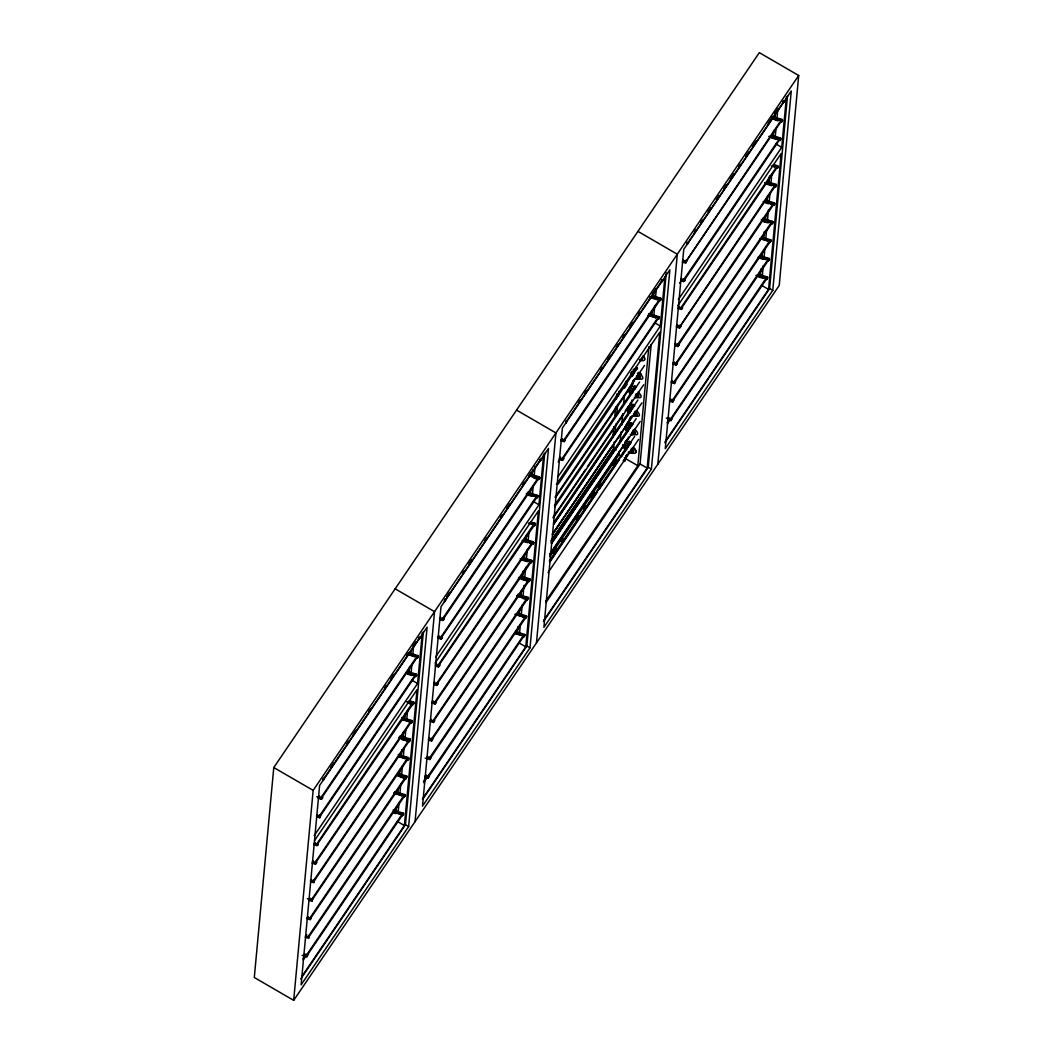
<?xml version="1.0" encoding="UTF-8"?>
<svg xmlns="http://www.w3.org/2000/svg" width="1053" height="1053" viewBox="0 0 1053 1053"><rect width="100%" height="100%" fill="white"/><g stroke="black" fill="none" stroke-linecap="round" stroke-linejoin="round"><path stroke-width="1.5" d="M273.78 767.532L254.299 977.5L293.682 1000.35L779.22 285.468L798.7 75.5L759.318 52.65L273.78 767.532L313.162 790.382L293.682 1000.35M396.112 811.731L396.56 806.835M397.771 793.778L398.231 788.881M399.587 774.205L400.048 769.309M401.259 756.251L401.864 749.723M402.917 738.311L403.523 731.782M404.734 718.725L405.194 713.829M408.985 672.999L409.578 666.523M410.631 655.177L411.091 650.306M398.218 811.613L398.982 803.426M399.89 793.607L400.798 783.774M401.562 775.6L402.47 765.768M403.378 755.949L404.141 747.762M405.05 737.942L405.813 729.755M406.721 719.936L407.629 710.117M411.091 672.854L411.855 664.68M412.763 654.874L413.671 645.055M301.961 976.355L404.391 825.539L417.001 689.676L314.571 840.491M314.215 835.674L417.567 683.502L422.266 632.827M300.724 978.948L405.458 824.723L423.359 631.879M408.617 826.552L427.11 627.18L319.612 785.459L301.119 984.831L408.617 826.552L405.458 824.723M415.066 821.63L434.547 611.661L395.165 588.811M517.497 633.011L518.102 626.482M519.155 615.057L519.761 608.529M520.827 597.117L521.432 590.588M522.643 577.531L523.249 571.002M524.46 557.958L524.763 554.694M526.118 540.005L526.579 535.108M530.37 494.278L530.817 489.421M532.173 474.837L532.621 469.967M519.603 632.892L520.366 624.705M521.274 614.886L522.183 605.054M522.946 596.88L524.012 585.415M524.763 577.228L525.671 567.409M526.434 559.222L527.342 549.403M528.106 541.216L528.869 533.029M532.476 494.133L533.239 485.959M534.147 476.153L535.056 466.334M422.424 798.99L525.776 646.818L538.386 510.955L435.034 663.127M435.6 656.954L538.952 504.782L543.651 454.106M423.016 798.872L526.842 646.002L544.743 453.159M530.001 647.832L548.495 448.46L440.996 606.739L422.503 806.111L530.001 647.832L526.842 646.002M536.451 642.909L555.931 432.941L516.549 410.091M612.912 436.455L613.82 426.649M614.741 416.843L615.65 407.05M616.4 398.876L616.861 393.967M550.811 540.992L613.557 448.604L614.175 442.063M614.926 433.875L615.847 424.056M616.755 414.224L617.663 404.405M618.427 396.218L618.874 391.308M549.877 556.405L618.914 454.738L619.217 451.474M620.125 441.694L621.033 431.901M621.639 425.373L622.705 413.947M623.613 404.168L624.363 396.007M625.271 386.214L625.732 381.318M545.757 601.25L637.815 465.716L648.872 346.608M651.754 315.558L652.202 310.701M653.558 296.117L653.86 292.866M545.954 602.579L640.079 463.991L651.162 344.489M653.86 315.413L654.769 305.607M655.532 297.433L656.282 289.259M543.809 620.27L647.161 468.098L659.77 332.235L556.418 484.406M557.906 476.877L660.336 326.061L664.891 277.018M543.493 621.507L648.227 467.282L666.273 272.806M651.386 469.111L669.879 269.739L562.381 428.018L543.888 627.391L651.386 469.111L648.227 467.282M657.835 464.189L677.316 254.221L637.934 231.37M760.266 275.57L760.871 269.041M761.924 257.616L762.385 252.72M763.741 238.044L764.346 231.515M765.413 220.09L765.86 215.194M767.071 202.15L767.676 195.621M768.887 182.564L769.493 176.035M773.139 136.837L773.731 130.361M774.784 119.015L775.39 112.526M762.214 277.084L763.28 265.619M764.044 257.445L764.807 249.258M765.86 237.794L766.623 229.607M767.532 219.787L768.44 209.968M769.203 201.781L769.967 193.594M770.875 183.775L771.783 173.956M775.245 136.693L776.008 128.519M776.917 118.713L777.825 108.893M665.193 441.549L768.545 289.378L781.155 153.514L677.803 305.686M678.369 299.513L781.721 147.341L786.433 96.665M664.877 442.786L769.625 288.561L787.512 95.718M772.77 290.391L791.264 91.019L683.766 249.298L665.272 448.67L772.77 290.391L769.625 288.561M635.051 388.61L633.537 387.412L634.59 385.78L636.486 387.307M633.327 407.169L631.826 405.945L632.866 404.313L634.801 405.918M629.891 444.195L628.457 442.8L630.194 444.037M320.546 815.878L319.994 814.969L319.888 816.865L319.217 816.312L415.303 674.855L412.171 673.894M308.713 937.367L305.989 935.775L306.634 934.827L305.989 935.775M406.497 777.39L403.786 775.798L403.365 777.088L403.786 775.798M564.974 439.983L564.487 438.996L564.355 440.917L563.71 440.338L659.783 298.881L660.442 299.328L564.316 440.68M527.895 598.63L524.486 597.762M781.826 120.608L778.443 119.805M632.892 375.592L635.907 367.931L637.091 368.695M636.565 369.748L635.328 368.682L636.302 367.26L637.605 368.102M634.735 371.696L636.302 367.26M632.932 380.975L631.3 385.622L631.945 384.674M633.709 379.659L631.589 385.648L555.839 497.187M630.273 386.635L631.313 387.293L630.207 386.333M633.972 379.725L632.024 386.135L630.984 385.477M631.313 387.293L634.893 378.475M631.682 392.69L633.827 387.465M634.59 385.78L632.195 393.269M632.682 391.584L634.327 387.78M629.668 405.616L630.563 404.391M630.313 404.668L632.129 399.956M629.457 412.644L632.471 404.997L633.867 405.958M630.773 410.222L632.866 404.313M629.957 412.96L632.616 406.313M626.838 423.688L627.878 424.346L626.904 423.49L627.549 422.529L628.588 423.188L628.996 422.029L627.851 422.674L630.536 416.791M627.878 424.346L630.931 417.014M627.746 431.177L630.747 423.517L632.05 424.372M631.458 425.386L630.102 424.477L631.142 422.832L633.05 424.359M629.062 428.742L631.142 422.832M624.982 442.128L626.153 442.879L627.285 440.562M626.627 441.51L627.733 438.417M626.153 442.879L628.694 437.008M626.022 449.697L628.68 443.05M627.338 447.275L629.431 441.365L631.287 442.8M627.522 447.17L629.168 443.366L627.667 447.63M624.705 459.766L626.298 455.265M623.258 460.661L624.429 461.398L627.496 454.067M626.561 455.383L624.916 460.043L625.061 458.779M629.76 428.663L631.431 424.214L551.061 542.558M313.162 790.382L798.7 75.5M330.971 767.018L333.748 762.938M346.674 743.892L348.53 741.167M353.15 734.375L355.914 730.295M368.853 711.249L370.695 708.524M384.556 688.122L386.398 685.411M391.018 678.606L393.796 674.525M406.721 655.479L408.577 652.755M413.197 645.963L415.961 641.882M446.814 596.459L449.592 592.378M462.517 573.332L464.373 570.608M468.98 563.816L471.757 559.735M484.696 540.689L486.539 537.965M500.399 517.563L502.242 514.851M506.862 508.046L509.639 503.966M522.564 484.92L524.42 482.195M529.027 475.403L530.883 472.679M578.36 402.772L580.203 400.048M584.823 393.256L586.679 390.531M600.526 370.129L602.382 367.405M607.923 359.244L610.701 355.164M616.242 347.003L618.085 344.292M622.705 337.486L624.547 334.762M630.089 326.601L632.866 322.521M638.408 314.36L640.25 311.635M652.268 293.958L655.966 288.522M694.203 232.213L696.046 229.488M700.666 222.696L702.522 219.972M708.064 211.811L710.828 207.731M716.369 199.57L719.146 195.489M723.766 188.684L726.531 184.604M730.229 179.168L733.928 173.732M738.548 166.927L740.391 164.202M745.932 156.041L748.709 151.961M752.408 146.525L756.093 141.076M768.111 123.398L771.81 117.962M774.574 113.882L778.272 108.433M661.468 282.243L662.403 279.624L662.442 280.809M323.955 778.47L419.344 638.144L418.857 637.407M539.57 461.017L444.629 601.145M539.847 460.609L540.702 459.687M565.803 422.398L566.448 421.45M566.725 421.029L660.955 282.296M783.011 101.246L783.498 101.983L687.438 243.691L686.938 242.703M322.942 780.668L324.363 778.786L323.876 778.049M418.818 639.711L420.121 637.802L419.634 637.065M444.445 601.974L445.748 600.065L444.814 599.196L445.129 600.184M540.202 460.99L541.505 459.082L541.018 458.345M565.711 423.227L567.133 421.345L566.646 420.608M661.916 281.783L662.89 280.361M687.096 244.507L688.517 242.624L688.03 241.887M782.853 103.523L784.274 101.641L783.787 100.904M318.888 796.739C320.862 794.765 317.164 798.253 321.06 797.397C322.85 795.397 323.35 798.753 321.231 799.188L318.203 798.279M414.961 655.282L414.54 656.585L414.961 655.282L417.659 656.901L413.895 655.374M440.272 618.019C442.247 616.044 438.548 619.533 442.457 618.677C444.142 616.597 444.827 620.072 442.615 620.467L439.588 619.559M536.346 476.561L535.924 477.865L536.346 476.561L538.846 478.207M561.657 439.298C563.631 437.324 559.933 440.812 563.842 439.957M657.73 297.841L657.309 299.144L657.73 297.841L660.428 299.276M683.042 260.578C685.029 258.604 681.317 262.092 685.227 261.236L685.687 262.223M779.115 119.121L778.693 120.424L779.115 119.121L781.3 119.779L780.905 121.7M416.804 657.875L417.146 655.94M538.254 479.168L538.531 477.22M651.873 298.117L659.639 300.447L659.915 298.499M685.227 261.236L686.306 260.42L686.464 261.631M417.014 656.322L320.941 797.779L317.822 796.831M442.326 619.059L538.399 477.601L530.594 475.219M321.231 799.188L322.152 796.581M417.909 655.598C419.173 656.756 417.106 659.731 416.935 657.019L417.909 655.598L409.169 652.965M442.615 620.467L443.537 617.861M533.779 478.101L538.767 479.536L538.32 478.299L539.294 476.877L530.554 474.245M560.973 440.838L564.461 441.773L564.487 438.996M660.679 298.157C661.903 299.368 659.941 302.303 659.704 299.578L660.679 298.157L651.939 295.524M682.357 262.118L685.779 263.066L685.345 261.842L686.306 260.42M782.063 119.437C783.274 120.845 781.115 123.583 781.089 120.858L782.063 119.437L771.862 116.37M417.633 656.664L321.323 798.358L318.203 797.424M539.018 477.944L442.984 619.506M685.7 261.96L781.787 120.503M538.359 479.484L539.886 477.996L539.294 476.877M321.665 798.74L322.639 797.305M417.422 657.756L418.396 656.322M443.05 620.02L444.024 618.585M538.807 479.036L539.834 477.693M564.447 441.299L564.921 439.14M660.192 300.316L661.166 298.881M685.832 262.579L686.793 261.144M781.576 121.595L782.55 120.16M317.164 815.272C319.151 813.298 315.452 816.786 319.349 815.917M413.237 673.802L412.829 675.105L413.237 673.802L415.961 675.394L412.565 674.499M438.548 636.552C440.536 634.577 436.837 638.065 440.733 637.197L441.26 638.157L440.602 637.591L536.688 496.134L530.436 494.226M534.621 495.081L534.213 496.384L534.621 495.081L536.806 495.739L536.411 497.661M559.933 457.831C561.92 455.857 558.222 459.345 562.118 458.476C563.895 456.476 564.408 459.832 562.276 460.279L559.261 459.371M656.006 316.361L655.598 317.664L656.006 316.361L658.73 317.953L654.94 316.453M681.317 279.111C683.305 277.136 679.606 280.624 683.502 279.756C685.148 277.558 685.858 281.217 683.66 281.559L680.646 280.651M777.39 137.64L776.982 138.943L777.39 137.64L779.575 138.298L779.825 139.272M558.208 461.898L560.051 459.174M679.593 283.178L681.436 280.453M415.027 676.381L415.422 674.46M440.733 637.197C442.326 635.038 443.195 638.671 440.891 639L437.877 638.092M657.862 318.967L658.191 317.019M779.299 140.246L779.575 138.298M561.986 458.871L658.072 317.414M683.371 280.151L779.457 138.693L776.324 137.732M316.492 816.812L319.967 817.733L319.994 814.969M416.198 674.117C417.37 675.328 415.474 678.277 415.224 675.552L416.198 674.117L407.458 671.485M441.01 639.026L441.826 636.381M537.583 495.397C538.912 496.647 536.596 499.609 536.609 496.832L537.583 495.397L527.382 492.33M562.276 460.279L563.21 457.66M658.967 316.677C660.218 317.835 658.151 320.81 657.993 318.111L658.967 316.677L648.766 313.61M683.66 281.559L684.595 278.94M780.352 137.956C781.616 139.128 779.536 142.089 779.378 139.391L780.352 137.956L771.612 135.324M319.836 816.654L415.909 675.197M440.983 638.171L537.346 496.674L533.95 495.779M562.368 459.45L658.678 317.756M780.062 139.035L684.042 280.585M319.507 817.72L320.481 816.286M319.954 817.26L320.441 815.101M415.711 676.289L416.738 674.947M441.339 638.539L442.313 637.118M537.096 497.569L538.057 496.134M562.723 459.819L563.697 458.397M658.48 318.848L659.441 317.414M684.108 281.098L685.082 279.677M779.865 140.128L780.826 138.693M635.262 368.892L635.907 367.931M558.064 484.248L636.591 368.642M314.584 843.137C316.558 841.176 312.859 844.664 316.756 843.795L317.282 844.585L317.901 843.585C317.677 842.058 319.493 845.256 316.914 845.598L313.899 844.69M410.657 701.68L410.236 702.983L410.657 701.68L413.355 703.299L317.94 843.4M435.968 664.417C437.943 662.455 434.244 665.944 438.14 665.075M532.041 522.959C530.699 525.895 532.581 521.143 534.226 523.617L534.766 524.552L438.403 666.049L439.285 664.864C439.035 663.324 440.904 666.496 438.298 666.878L435.284 665.97M636.302 369.55L637.341 367.918M678.737 306.976C680.712 305.015 677.013 308.503 680.909 307.634L681.436 308.595L680.791 308.029L776.996 166.177L774.811 165.518L774.389 166.822L774.811 165.518M624.468 388.202L627.246 384.121M316.637 844.19L412.842 702.338M438.022 665.47L534.226 523.617M316.914 845.598L317.848 842.979M409.617 703.694L413.079 704.654L412.631 703.43L413.605 701.996L409.235 700.679M438.298 666.878L439.233 664.259M534.99 523.275C536.201 524.473 534.161 527.448 534.016 524.71L534.99 523.275L530.62 521.959M678.053 308.529L681.594 309.411L681.567 306.686L682.107 307.594L681.225 308.621M777.759 165.834C778.983 167.137 776.917 169.941 776.785 167.269L777.759 165.834L773.389 164.518M682.094 307.239L777.483 166.914L776.653 168.125M409.38 703.338L412.605 704.286L413.329 703.075M533.95 525.565L534.713 524.355M681.396 308.371L682.054 307.423M412.671 704.615L414.198 703.114L413.605 701.996M681.08 309.437L682.594 307.937L682.002 306.818M317.361 845.138L318.335 843.716M413.118 704.154L414.092 702.733M438.746 666.417L439.72 664.996M534.503 525.434L535.529 524.104M681.515 308.977L682.489 307.555M777.272 167.993L778.246 166.571M555.023 497.213L644.528 365.417M633.537 387.412L634.182 386.464L635.486 387.32M554.497 505.493L634.867 387.162L635.683 387.688M312.859 861.67C314.847 859.696 311.148 863.184 315.044 862.328L315.466 863.328L314.913 862.71L411.118 720.871L408.933 720.213L408.525 721.516L408.933 720.213M434.244 682.949C436.232 680.975 432.533 684.463 436.429 683.608L436.956 684.568L436.297 683.989L532.502 542.15L530.317 541.492L529.909 542.795L530.317 541.492M634.656 388.123L635.63 386.438M677.013 325.509C679.001 323.534 675.302 327.022 679.198 326.167L679.738 327.101L775.521 185.67L767.334 182.709M773.086 184.051L772.678 185.354L773.086 184.051L775.64 185.697M554.707 506.941L639.605 381.949M775.271 184.709L679.448 327.128M312.188 863.21L315.663 864.144L315.689 861.367L315.939 862.341M411.881 720.528C413.118 721.739 411.052 724.688 410.92 721.95L411.881 720.528L401.693 717.462M433.573 684.489L436.982 685.437L437.074 682.647L437.535 683.647M533.266 541.808C534.582 542.821 532.489 545.967 532.305 543.23L533.266 541.808L524.526 539.175M676.342 327.049L679.817 327.983L679.843 325.206L680.093 326.18M776.035 184.367C777.219 185.565 775.324 188.513 775.074 185.789L776.035 184.367L767.308 181.735M315.295 863.302L411.368 721.831L404.747 719.344M436.745 684.595L437.324 683.621M437.6 683.213L532.752 543.111L526.131 540.623M315.531 863.065L316.176 862.104M410.723 722.792L411.118 720.871M436.916 684.345L437.561 683.384M532.173 544.085L532.502 542.15M679.685 326.904L680.33 325.943M774.995 186.657L775.758 185.433M315.321 864.158L316.716 862.631L316.137 861.512M436.705 685.437L438.101 683.91L437.521 682.792M679.356 327.957L680.87 326.469L680.291 325.351M315.65 863.671L316.624 862.236M411.407 722.687L412.368 721.252M437.034 684.95L438.009 683.515M532.792 543.967L533.753 542.532M679.804 327.509L680.83 326.167M775.561 186.526L776.522 185.091M553.194 517.076L585.521 469.467M587.377 466.755L623.402 413.697M625.245 410.986L628.944 405.537M630.076 404.457L630.221 403.194M553.18 517.958L643.62 384.806M631.826 405.945L632.471 404.997M553.694 522.67L633.143 405.695M311.148 880.203C313.123 878.228 309.424 881.716 313.32 880.848L313.82 881.835L313.202 881.243L409.406 739.39L407.221 738.732L406.8 740.035L407.221 738.732M432.533 701.482C434.507 699.508 430.809 702.996 434.705 702.127L435.165 703.128L434.586 702.522L530.791 560.67L528.606 560.012L528.185 561.315L528.606 560.012M632.866 406.603L633.906 404.971M675.302 344.041C677.276 342.067 673.578 345.555 677.474 344.686L678 345.647L773.81 204.203L765.623 201.241M771.375 202.571L770.954 203.874L771.375 202.571L773.863 204.216M553.957 523.591L637.934 399.956M553.602 524.552L633.05 407.577M677.355 345.081L773.56 203.229M310.464 881.743L313.886 882.69L313.965 879.9L314.439 880.887M401.601 739.364L409.63 741.707L409.196 740.483L410.17 739.048L399.969 735.981M431.848 703.022L435.271 703.97L435.35 701.18L435.731 702.18M531.554 560.328C532.726 561.525 530.844 564.487 530.58 561.762L531.554 560.328L522.814 557.695M674.618 345.581L678.04 346.529L678.132 343.739L678.435 344.726M774.324 202.887C775.574 204.124 773.415 207.072 773.35 204.321L774.324 202.887L765.584 200.254M314.505 880.453L409.656 740.364M435.021 703.114L531.331 561.604L530.791 560.67M313.807 881.585L314.452 880.637M401.364 739.022L409.117 741.338L409.406 739.39M435.192 702.864L435.837 701.917M530.449 562.618L531.304 561.46M677.961 345.423L678.606 344.476M773.165 205.151L774.034 203.966M434.863 703.93L436.39 702.43L435.797 701.311M677.75 346.516L679.159 344.989L678.566 343.87M313.926 882.19L314.413 880.032M409.683 741.22L410.17 739.048M435.31 703.47L436.284 702.048M531.067 562.499L532.041 561.065M678.079 346.029L679.053 344.607M773.837 205.059L774.811 203.624M628.154 422.714L552.391 534.24L612.004 446.261L614.636 447.788L583.388 493.778M552.43 534.608L641.948 402.812M630.102 424.477L630.747 423.517M552.154 539.781L581.559 496.489M309.424 898.722C311.412 896.748 307.7 900.236 311.609 899.38L312.096 900.118M405.497 757.265L405.089 758.568L405.497 757.265L407.682 757.923L407.932 758.897M430.809 720.002C432.796 718.028 429.084 721.516 432.994 720.66M526.882 578.545L526.474 579.848L526.882 578.545L529.067 579.203L529.317 580.177M631.142 425.122L632.182 423.49M673.578 362.561C675.565 360.587 671.853 364.075 675.763 363.219L676.25 364.193L675.631 363.601L771.836 221.762L769.651 221.104L769.243 222.407L769.651 221.104M551.311 543.611L636.209 418.607M551.877 543.072L631.326 426.096M407.682 757.923L311.477 899.762L308.358 898.814M432.862 721.042L529.067 579.203M308.74 900.262L312.162 901.223L312.254 898.433L312.504 899.394M408.446 757.581C409.749 758.844 407.656 761.701 407.485 759.002L408.446 757.581L398.258 754.514M430.124 721.542L433.546 722.503L433.639 719.712L433.954 720.686M521.261 579.176L529.225 581.519L529.83 578.86L521.09 576.228M672.906 364.101L676.316 365.062L676.408 362.271L676.776 363.259M772.599 221.42C773.771 222.617 771.875 225.592 771.638 222.841L772.599 221.42L762.411 218.353M311.859 900.341L408.169 758.66M433.244 721.634L529.554 579.94M676.25 363.956L772.323 222.499L771.836 221.762M433.27 722.49L434.665 720.963L434.086 719.844M529.014 581.506L530.422 579.979L529.83 578.86M675.921 365.009L677.434 363.522L676.855 362.403M312.214 900.723L312.702 898.564M407.959 759.74L408.933 758.318M433.599 722.003L434.56 720.568M529.343 581.019L530.317 579.584M676.368 364.562L677.342 363.127M772.112 223.578L773.086 222.144M626.14 441.207L626.785 440.246M549.758 554.128L626.43 441.233M549.784 554.628L640.211 421.476M552.891 553.562L556.576 548.126M561.196 541.334L563.039 538.623M575.965 519.603L578.729 515.522M583.336 508.731L585.192 506.006M590.72 497.858L594.418 492.422M598.104 486.986L600.868 482.919M612.872 465.255L616.558 459.819M628.391 442.997L629.431 441.365M549.337 561.078L629.707 442.747L630.536 443.26L621.296 456.87M307.7 917.255C309.687 915.281 305.989 918.769 309.885 917.913L310.201 918.887M429.084 738.535C431.072 736.56 427.373 740.048 431.269 739.193L431.769 740.167L431.151 739.575L527.342 597.722L525.171 597.077L524.749 598.367L525.171 597.077M629.431 443.655L630.471 442.023M671.853 381.094C673.841 379.119 670.142 382.608 674.038 381.752M767.94 239.636L767.519 240.926L767.94 239.636L770.112 240.281L770.375 241.255M549.64 561.618L634.538 436.613M550.166 561.604L597.275 492.225M599.118 489.513L619.44 459.582M309.753 918.295L405.958 776.443M673.92 382.134L770.112 240.281M307.028 918.795L310.451 919.743L310.53 916.952L311.083 917.821M401.219 777.338L406.195 778.759L405.76 777.535L406.734 776.1L397.995 773.481M428.413 740.075L431.835 741.022L431.914 738.232L432.283 739.232M528.119 597.38L528.606 598.117L527.184 599.999L528.119 597.38L517.918 594.313M671.182 382.634L674.67 383.555L674.683 380.791L674.934 381.765M770.888 239.939L771.375 240.676L769.954 242.559L770.888 239.939L762.148 237.32M310.372 918.637L406.445 777.18M431.756 739.917L527.829 598.459M674.289 382.713L770.599 241.019M310.49 919.256L310.977 917.084M405.8 778.72L407.221 776.838L406.734 776.1M431.427 740.983L432.849 739.101L432.362 738.364M674.315 383.568L675.618 381.66L675.131 380.923M548.034 572.661L638.539 439.483M624.429 461.398L625.403 459.977L624.363 459.319M402.062 794.317L401.641 795.62L402.062 794.317L404.773 795.936L400.996 794.41M427.373 757.054C429.361 755.08 425.649 758.568 429.558 757.712M523.446 615.597L523.025 616.9L523.446 615.597L526.171 617.19L517.694 614.254M670.142 399.613C672.13 397.639 668.418 401.127 672.327 400.272L672.814 401.246L672.196 400.666L768.4 258.814L766.215 258.156L765.807 259.459L766.215 258.156M308.042 936.828L404.247 794.976M429.427 758.107L525.631 616.255M305.304 937.315L308.792 938.249L308.819 935.485L309.069 936.446M405.01 794.633L405.497 795.37L404.076 797.253L405.01 794.633L394.822 791.566M425.188 758.147L430.032 759.555L430.203 756.765L430.453 757.726M526.395 615.913L526.882 616.65L525.46 618.532L526.395 615.913L517.655 613.28M669.458 401.154L672.88 402.114L672.972 399.324L673.433 400.311M769.164 258.472L769.651 259.209L768.229 261.091L769.164 258.472L760.424 255.84M308.687 937.209L404.734 795.713M526.118 616.992L430.045 758.7M672.63 401.259L768.887 259.551L768.4 258.814M308.779 937.775L309.253 935.617M429.835 759.542L431.125 757.62L430.638 756.896M672.485 402.062L673.894 400.179L673.42 399.456M304.264 954.308C306.252 952.333 302.553 955.821 306.449 954.966L306.989 955.9L306.318 955.347M400.351 812.85L399.929 814.153L400.351 812.85L403.062 814.443L396.152 811.981M425.649 775.587C427.636 773.613 423.938 777.101 427.834 776.245L428.334 777.219L523.236 637.104M521.735 634.13L521.314 635.433L521.735 634.13L524.433 635.749L517.536 633.261M668.418 418.146C670.406 416.172 666.707 419.66 670.603 418.804L671.143 419.739L670.471 419.186M764.504 276.689L764.083 277.992L764.504 276.689L767.216 278.282L758.752 275.346M302.988 958.691L304.83 955.979M423.451 781.326L426.215 777.259M667.141 422.529L668.984 419.818M303.185 960.02L402.522 813.508M423.648 782.655L427.334 777.219M427.702 776.627L523.907 634.788M667.339 423.859L766.676 277.347M302.079 955.387L307.002 956.795L307.094 954.005L307.41 954.992M403.299 813.166L403.773 813.89L402.364 815.772L403.299 813.166L393.098 810.086M424.978 777.127L428.4 778.075L428.479 775.284L428.847 776.285M524.684 634.446L525.157 635.17L523.749 637.052L524.684 634.446L515.944 631.813M667.747 419.686L671.235 420.608L671.248 417.844L671.498 418.818M767.453 276.992L767.927 277.729L766.518 279.611L767.453 276.992L758.713 274.372M306.765 955.953L403.009 814.232M523.578 636.723L524.394 635.512M670.853 419.765L767.163 278.071M306.726 956.782L308.029 954.874L307.542 954.136M427.992 778.035L429.413 776.153L428.926 775.416M670.761 420.595L672.183 418.712L671.696 417.975M441.839 637.236L441.378 636.249M765.465 220.235L772.323 222.499M771.559 223.71L771.638 222.841M762.03 257.287L768.887 259.551M443.471 618.716L443.102 617.716M768.058 260.749L768.19 259.907M661.942 280.954L661.626 279.966M661.297 281.901L661.429 281.059M563.079 458.516L562.763 457.529M531.094 561.657L524.407 559.156M405.629 778.391L405.76 777.535M322.021 797.424L321.718 796.437M402.193 815.443L402.325 814.588M769.717 242.216L769.914 241.374M766.281 279.269L766.479 278.426M686.122 261.249L685.872 260.275M684.397 279.782L684.147 278.808M528.672 581.124L528.869 580.282M525.236 618.177L525.421 617.348M407.287 759.845L407.485 759.002M403.852 796.897L404.036 796.068M323.034 779.839L322.784 778.865M772.297 118.212L778.47 120.068M772.52 118.568L778.693 120.424M774.784 119.858L777.851 120.779M771.454 136.14L777.627 137.996M769.032 136.271L776.745 138.601M769.269 136.627L776.982 138.943M771.546 137.93L776.127 139.299M776.785 167.269L776.824 167.861M771.309 165.9L774.389 166.822M767.15 182.538L773.323 184.393M764.728 182.682L772.441 184.999M775.074 185.789L775.166 186.486M764.965 183.025L772.678 185.354M767.242 184.328L771.823 185.71M765.426 201.07L771.599 202.926M764.557 201.676L770.73 203.532M773.35 204.321L773.389 204.914M763.241 201.557L770.954 203.874M765.518 202.86L768.572 203.782M768.98 221.788L772.086 222.736M761.293 219.735L769.006 222.051M761.516 220.077L769.243 222.407M762.267 220.919L768.387 222.762M762.504 221.275L767.084 222.657M761.122 238.728L767.295 240.584M759.805 238.61L767.519 240.926M761.819 257.116L766.452 258.512M765.544 258.841L768.651 259.788M759.397 257.248L765.57 259.117M758.081 257.143L765.807 259.459M758.831 257.972L763.412 259.354M758.555 275.175L764.728 277.031M756.133 275.32L763.846 277.637M756.37 275.662L764.083 277.992M758.647 276.965L763.228 278.347M682.423 260.973L685.345 261.842M680.712 279.493L683.621 280.374M657.059 298.526L660.165 299.46M650.912 296.933L657.085 298.789M649.596 296.814L657.309 299.144M678.119 307.371L681.041 308.253M649.188 315.466L655.361 317.322M647.885 315.347L655.598 317.664M676.408 325.903L679.317 326.772M674.683 344.423L677.592 345.305M672.972 362.956L675.881 363.825M671.248 381.476L674.157 382.357M669.524 400.008L672.446 400.877M666.352 418.094L670.722 419.41M561.038 439.693L563.96 440.562M559.327 458.213L562.236 459.095M529.527 475.653L535.701 477.509M529.751 476.009L535.924 477.865M530.225 494.041L534.858 495.436M526.263 493.712L533.976 496.042M526.5 494.068L534.213 496.384M527.25 494.91L531.831 496.292M534.016 524.71L534.108 525.394M528.54 523.341L531.62 524.262M525.921 540.452L530.554 541.834M529.646 542.177L532.989 542.874M523.499 540.584L529.672 542.44M532.305 543.23L532.344 543.835M522.196 540.465L529.909 542.795M522.933 541.308L527.527 542.69M524.21 558.972L527.29 559.906M520.235 558.643L527.961 560.973M530.58 561.762L530.646 562.407M520.472 558.998L528.185 561.315M521.222 559.841L527.329 561.683M520.064 577.636L526.237 579.492M518.747 577.518L526.474 579.848M521.024 578.821L527.145 580.664M516.799 595.708L524.526 598.025M527.145 598.815L527.066 599.67L522.367 598.275M517.036 596.051L524.749 598.367M517.51 614.083L523.683 615.952M515.088 614.228L522.801 616.558M515.312 614.583L523.025 616.9M517.326 633.077L521.959 634.472M514.904 633.222L521.077 635.077M523.71 635.867L523.749 636.473M515.141 633.564L521.314 635.433M439.654 618.414L442.576 619.282M437.943 636.933L440.852 637.815M408.143 654.374L414.316 656.23M406.827 654.255L414.54 656.585M435.35 664.812L438.272 665.693M410.394 673.222L413.474 674.157M406.419 672.906L412.592 674.762M406.655 673.249L412.829 675.105M407.393 674.091L411.973 675.473M433.639 683.344L436.547 684.213M431.914 701.864L434.823 702.746M406.919 701.706L410.012 702.641M412.631 703.43L412.71 704.075M407.156 702.061L410.236 702.983M430.203 720.397L433.112 721.266M404.536 719.173L409.169 720.555M402.114 719.304L408.288 721.16M410.92 721.95L411.012 722.687M402.351 719.66L408.525 721.516M428.479 738.916L431.388 739.798M401.272 737.232L405.905 738.627M398.85 737.363L406.576 739.693M409.196 740.483L409.262 741.128M399.087 737.719L406.8 740.035M426.755 757.449L429.677 758.318M401.101 756.225L405.734 757.62M398.679 756.357L404.852 758.213M398.916 756.712L405.089 758.568M425.043 775.969L427.952 776.851M400.93 775.205L404.01 776.14M396.968 774.89L403.128 776.745M397.192 775.232L403.365 777.088M397.929 776.074L402.509 777.456M397.665 793.278L402.299 794.673M393.704 792.948L401.417 795.278M393.927 793.304L401.641 795.62M395.941 811.797L400.574 813.192M393.519 811.942L399.692 813.798M393.756 812.284L399.929 814.153M392.966 812.666L396.02 813.587M316.821 796.687L321.191 798.003M316.558 815.654L319.467 816.536M313.965 843.532L316.887 844.414M312.254 862.065L315.163 862.933M310.53 880.584L313.439 881.466M307.358 898.67L311.727 899.986M307.094 917.637L310.003 918.519M305.37 936.17L308.292 937.038M303.659 954.689L306.568 955.571M774.929 118.252L781.168 120.16L685.477 262.197M773.744 165.611L776.864 166.571M762.188 238.294L769.993 240.676M529.409 522.578L534.095 524.012M521.13 577.202L528.935 579.584M517.852 595.248L522.538 596.682M409.591 701.772L413.092 703.312M401.469 737.403L409.275 739.785M401.311 756.396L407.55 758.305M402.72 775.877L405.839 776.838M626.825 448.749L627.035 448.841A3.843 1.382 34.2 0 0 624.521 448.907L624.89 449.934M776.061 144.05L781.721 147.341M761.464 285.271L768.545 289.378M654.676 322.771L660.336 326.061M613.557 448.604L616.097 450.079M640.079 463.991L647.161 468.098M618.914 454.738L621.625 456.304M624.324 457.871L637.815 465.716M533.292 501.491L538.952 504.782M518.695 642.712L525.776 646.818M411.907 680.212L417.567 683.502M397.31 821.432L404.391 825.539M635.328 368.682L636.512 369.432M631.234 385.214L632.274 385.872M633.616 387.214L635.472 388.649M631.892 405.734L633.63 406.984M627.799 422.266L628.838 422.924M630.181 424.267L632.09 425.794M629.747 425.478L630.892 424.833L629.891 427.689A5.462 1.961 34.2 0 0 626.272 428.334M629.036 442.049L630.339 442.905M627.127 441.444L625.943 440.707M625.837 441.062L626.877 441.72M626.219 442.668L625.113 441.97M624.113 459.595L625.153 460.24M623.468 460.543L624.508 461.201M636.433 376.316L637.947 378.593A3.843 1.382 34.2 0 1 635.38 378.672M633.472 413.842L634.498 415.645A3.843 1.382 34.2 0 1 631.945 415.738M631.761 432.375L632.787 434.178A3.843 1.382 34.2 0 1 630.221 434.257M632.261 376.447L631.392 374.802A3.843 1.382 34.2 0 1 633.156 374.42M635.367 395.48L636.223 397.126A3.843 1.382 34.2 0 1 634.459 397.507M628.812 413.5L627.957 411.855A3.843 1.382 34.2 0 1 630.523 411.776M627.101 432.033L626.245 430.387A3.843 1.382 34.2 0 1 627.996 429.993M630.207 451.066L631.063 452.711A3.843 1.382 34.2 0 1 628.509 452.79M782.813 102.338L783.3 103.062M687.056 243.322L687.543 244.046M566.198 420.476L566.685 421.213M565.672 422.042L566.211 422.858M540.531 460.503L539.597 459.648L540.11 460.424M444.287 600.763L444.774 601.487M418.66 638.5L419.147 639.224M322.902 779.483L323.389 780.207M782.892 101.641L783.55 102.075M630.049 394.349L629.681 393.322A3.843 1.382 34.2 0 1 632.248 393.243M643.172 355.822A7.713 2.764 34.2 0 1 644.897 359.126M642.856 356.296A7.713 2.764 34.2 0 1 639.434 359.757M641.803 357.507A5.462 1.961 34.2 0 1 639.829 359.507M641.159 358.454A5.462 1.961 34.2 0 1 640.171 360.666M639.987 359.599A3.843 1.382 34.2 0 1 639.829 359.929M633.577 369.261A7.713 2.764 34.2 0 1 635.196 369.866M640.145 373.065A7.713 2.764 34.2 0 1 641.461 374.355M638.263 372.314A7.713 2.764 34.2 0 1 642.83 377.685A7.713 2.764 34.2 0 1 639.316 378.896M633.261 369.735A7.713 2.764 34.2 0 1 634.867 370.353M637.368 373.381A5.462 1.961 34.2 0 1 639.882 378.211M632.05 371.367A5.462 1.961 34.2 0 1 634.959 371.985M637.815 375.197A5.462 1.961 34.2 0 1 639.895 378.698A5.462 1.961 34.2 0 1 636.328 378.553M631.892 375.381A5.462 1.961 34.2 0 1 630.681 373.052M631.392 372.328A5.462 1.961 34.2 0 1 634.314 372.933M636.749 375.842A3.843 1.382 34.2 0 1 636.499 378.501M632.09 375.355A3.843 1.382 34.2 0 1 633.485 373.947M638.105 392.071A7.713 2.764 34.2 0 1 637.605 397.415M628.746 391.084A7.713 2.764 34.2 0 1 628.154 389.965M629.023 388.004A7.713 2.764 34.2 0 1 633.143 388.873M637.67 393.677A5.462 1.961 34.2 0 1 637.381 396.77M629.707 391.282A5.462 1.961 34.2 0 1 633.235 390.518M636.091 393.73A5.462 1.961 34.2 0 1 635.749 397.507M630.168 393.914A5.462 1.961 34.2 0 1 632.59 391.466M635.683 395.007A3.843 1.382 34.2 0 1 635.486 397.178M630.076 393.309A3.843 1.382 34.2 0 1 632.563 392.769M636.381 410.604A7.713 2.764 34.2 0 1 639.316 415.553A7.713 2.764 34.2 0 1 634.275 415.343M628.009 410.867A7.713 2.764 34.2 0 1 627.022 409.617M628.417 406.497A7.713 2.764 34.2 0 1 631.431 407.406M635.025 411.302A5.462 1.961 34.2 0 1 636.446 415.277M627.996 409.814A5.462 1.961 34.2 0 1 631.524 409.038M634.38 412.249A5.462 1.961 34.2 0 1 636.46 415.751A5.462 1.961 34.2 0 1 632.879 415.606M628.457 412.434A5.462 1.961 34.2 0 1 630.879 409.999M633.972 413.526A3.843 1.382 34.2 0 1 633.064 415.553M628.654 412.407A3.843 1.382 34.2 0 1 630.049 410.999M628.417 424.846A7.713 2.764 34.2 0 1 630.036 425.451M634.656 429.124A7.713 2.764 34.2 0 1 634.169 434.481M626.285 429.387A7.713 2.764 34.2 0 1 624.719 427.018M625.587 425.057A7.713 2.764 34.2 0 1 629.707 425.925M633.301 429.835A5.462 1.961 34.2 0 1 634.722 433.797M627.377 430.019A5.462 1.961 34.2 0 1 626.693 429.137M632.656 430.782A5.462 1.961 34.2 0 1 632.3 434.56M626.732 430.967A5.462 1.961 34.2 0 1 629.154 428.518M632.248 432.059A3.843 1.382 34.2 0 1 632.603 434.218M626.93 430.927A3.843 1.382 34.2 0 1 628.325 429.519M633.261 447.183A7.713 2.764 34.2 0 1 635.564 449.697M636.157 450.829A7.713 2.764 34.2 0 1 636.302 451.75M632.945 447.657A7.713 2.764 34.2 0 1 635.88 452.606A7.713 2.764 34.2 0 1 630.839 452.395M624.574 447.92A7.713 2.764 34.2 0 1 623.587 446.669M622.994 445.551A7.713 2.764 34.2 0 1 622.849 444.616M624.982 443.55A7.713 2.764 34.2 0 1 627.996 444.458M631.589 448.354A5.462 1.961 34.2 0 1 632.234 452.356M624.969 447.657A5.462 1.961 34.2 0 1 628.088 446.09M630.944 449.315A5.462 1.961 34.2 0 1 632.879 453.027A5.462 1.961 34.2 0 1 628.246 452.04M625.021 449.499A5.462 1.961 34.2 0 1 627.43 447.051M630.536 450.579A3.843 1.382 34.2 0 1 628.825 452.303M624.916 448.894A3.843 1.382 34.2 0 1 627.404 448.354"/></g></svg>
